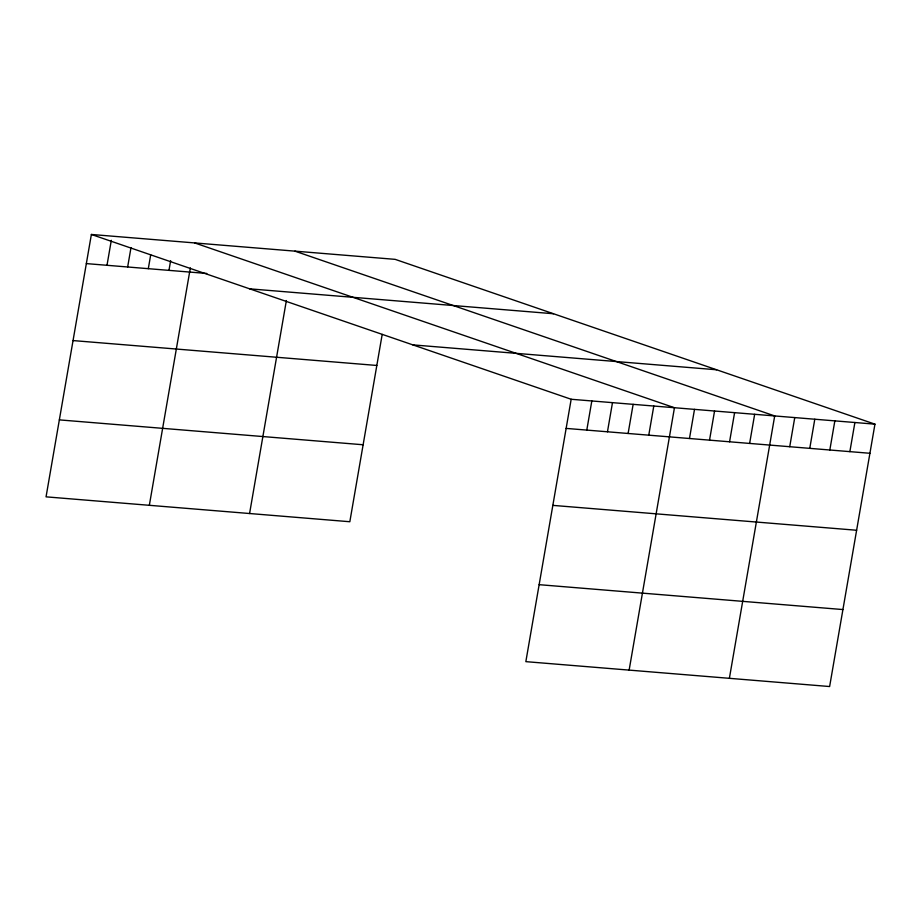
<?xml version="1.0" encoding="UTF-8"?>
<svg xmlns="http://www.w3.org/2000/svg" width="921" height="921" viewBox="0 0 921 921"><rect width="100%" height="100%" fill="white"/><g stroke="black" fill="none" stroke-linecap="round" stroke-linejoin="round"><path stroke-width="1.38" d="M91.375 234.464L571.17 399.265L525.845 661.646L829.625 686.536L874.95 424.155L395.155 259.354L91.375 234.464L46.05 496.845L349.83 521.735L382.192 334.404M106.997 265.294L111.314 240.323M127.651 266.986L131.012 247.565M148.304 268.679L150.71 254.806M168.969 270.371L170.638 260.666M149.34 505.307L190.348 267.907M249.579 513.527L286.373 300.534M586.792 430.095L591.823 400.957M607.457 431.788L612.488 402.65M628.11 433.48L633.141 404.342M648.764 435.173L653.795 406.034M629.135 670.108L674.46 407.727L194.653 242.925M689.472 438.5L694.503 409.373M709.527 440.146L714.558 411.008M729.57 441.792L734.601 412.654M749.625 443.427L754.656 414.3M729.386 678.317L774.699 415.935L294.904 251.145M789.723 446.72L794.754 417.581M809.766 448.354L814.797 419.228M829.821 450.001L834.852 420.862M849.864 451.647L854.895 422.509M86.344 263.602L206.811 273.468M249.706 288.849L553.486 313.739M412.838 344.88L716.619 369.77M73.047 340.574L376.827 365.464M571.17 399.265L874.95 424.155M566.139 428.403L869.919 453.282M59.347 419.884L363.127 444.762M552.842 505.376L856.622 530.254M539.142 584.674L842.922 609.564"/></g></svg>
